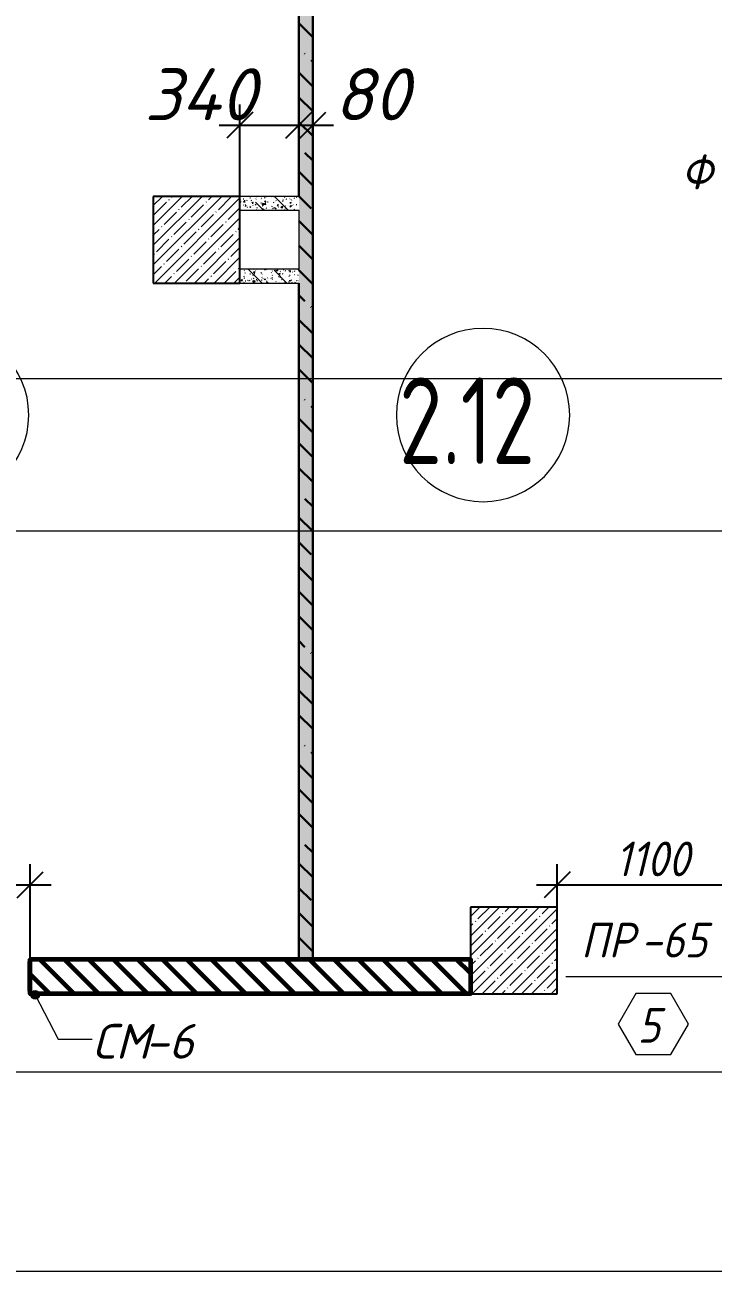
# Model space of a CAD drawing. Header units: millimetres. Extents: x 12986 to 523328, y -9759 to 30092.
# Drawn here: x 315106 to 319076, y 14234 to 21423 of the extents above; entities that cross this region are included whole.
import ezdxf

# ---------------------------------------------------------------- set-up
doc = ezdxf.new("R2010")
doc.units = ezdxf.units.MM
for name, color, linetype, lineweight in [('0) ПГП', 1, 'Continuous', 30), ('4) ПГП красный расчет', 12, 'Continuous', 30), ('5) Блок ячеистый', 160, 'Continuous', 60), ('A-ANNO-DIMS', 7, 'Continuous', 9), ('A-AREA-IDEN', 7, 'Continuous', 9), ('A-DOOR-IDEN', 7, 'Continuous', 9), ('A-GENM', 7, 'Continuous', 9), ('A-GENM-1', 7, 'Continuous', 25), ('A-GENM-IDEN', 7, 'Continuous', 9), ('A-WALL-FNSH-2', 7, 'Continuous', 5), ('A-WALL-FNSH-4', 250, 'Continuous', 13), ('A-WALL-PATT-4', 250, 'Continuous', 5), ('S-COLS-1', 7, 'Continuous', 5), ('S-COLS-2', 7, 'Continuous', 25), ('Оси-1', 7, 'Continuous', 20)]:
    doc.layers.add(name, color=color, linetype=linetype, lineweight=lineweight)
doc.styles.add('ISOCPEUR_I_2', font='isocpeui.ttf', dxfattribs={"height": 300})
doc.styles.add('ISOCPEUR_I_3', font='isocpeui.ttf', dxfattribs={"width": 0.9, "height": 200})
doc.styles.add('ISOCPEUR_I_4', font='isocpeui.ttf', dxfattribs={"width": 0.9, "height": 300})
doc.styles.add('СПДС', font='ГОСТ тип А.ttf', dxfattribs={"width": 0.9})
doc.dimstyles.new('ISO-2_0_0_9К_СРЕДНИЙ', dxfattribs={"dimscale": 304.8, "dimtxt": 199.196235, "dimasz": 0.492126, "dimexe": 0.393701, "dimexo": 0, "dimgap": 0, "dimtad": 1, "dimdec": 0, "dimzin": 0, "dimdsep": 46, "dimtxsty": 'ISOCPEUR_I_2', "dimblk1": 'OBLIQUE', "dimblk2": 'OBLIQUE', "dimsah": 1, "dimcen": 0.09, "dimdle": 0.393701, "dimazin": 0, "dimtfac": 1, "dimtdec": 4, "dimtix": 1, "dimtmove": 2, "dimatfit": 3, "dimfxl": 1, "dimtvp": 1, "dimtolj": 1, "dimtzin": 0, "dimarcsym": 2})
doc.dimstyles.new('ISO-2_0_0_9К_СРЕДНИЙ_ФОН_1', dxfattribs={"dimscale": 304.8, "dimtxt": 199.196235, "dimasz": 0.492126, "dimexe": 0.393701, "dimexo": 0, "dimgap": 0.164042, "dimtad": 1, "dimdec": 0, "dimdsep": 46, "dimtxsty": 'ISOCPEUR_I_3', "dimblk1": 'OBLIQUE', "dimblk2": 'OBLIQUE', "dimsah": 1, "dimcen": 0.09, "dimdle": 0.393701, "dimazin": 0, "dimtfac": 1, "dimtdec": 4, "dimtix": 1, "dimtmove": 0, "dimatfit": 3, "dimfxl": 1, "dimtvp": 1, "dimtfill": 1, "dimtolj": 1, "dimtzin": 0, "dimarcsym": 2})
pattern_1 = [(50, (239096.85, -2765.93), (72.873764, -6.37607), [7.62, -83.82]), (355, (239096.85, -2765.93), (-14.09699, 76.422444), [6.096, -67.056]), (100.451, (239102.924, -2766.464), (58.776964, 70.04687), [6.476, -71.236]), (46.184, (239096.85, -2745.61), (108.43142, -16.81745), [11.43, -125.73]), (96.636, (239105.89, -2747.01), (94.961, 98.97089), [9.714, -106.854]), (351.184, (239096.85, -2745.61), (94.96227, 98.97018), [9.144, -100.584]), (21, (239107.01, -2750.69), (60.64565, -40.906537), [7.62, -83.82]), (326, (239107.01, -2750.69), (24.72083, 73.67493), [6.096, -67.056]), (71.451, (239112.065, -2754.1), (85.36689, 32.768737), [6.476, -71.236]), (37.5, (239096.85, -2765.933), (1.235525, 33.8224325), [3.353, -62.89, 3.353, -64.719, -67.31]), (37.5, (239096.85, -2765.933), (1.235525, 33.8224325), [-134.315, 3.353, -63.957]), (7.5, (239096.85, -2765.933), (26.728146, 40.07255), [3.353, -35.458, 3.353, -61.366, -25.654]), (7.5, (239096.85, -2765.933), (26.728146, 40.07255), [-103.53, 3.353, -22.301]), (327.5, (239074.194, -2765.933), (54.2363175, -2.292117), [3.353, -22.047, 3.353, -75.895, -105.156]), (327.5, (239074.194, -2765.933), (54.2363175, -2.292117), [-104.648, 3.353, -101.803]), (317.5, (239064.034, -2765.933), (59.25158, 10.17014), [3.353, -29.667, 3.353, -49.276, -74.676]), (317.5, (239064.034, -2765.933), (59.25158, 10.17014), [-85.649, 3.353, -71.323])]
pattern_2 = [(135, (239096.85, -2765.93), (-142.5612, -142.5612), []), (135, (239239.41, -2765.93), (-142.5612, -142.5612), [252.016, -50.403, 3.353, -47.05])]
pattern_3 = [(45, (239096.85, -2765.93), (-57.02463, 57.02463), []), (45, (239153.876, -2765.93), (-57.02463, 57.02463), [100.806, -20.161, 3.353, -16.808])]

# ---------------------------------------------------------------- blocks, each defined once
blk = doc.blocks.new('Фахверк_СКБ_Уголок_Тип 2 - СМ-6_200х2180 h-30007491-АР1_1_Кладочный план 2 этажа')
at = {"layer": 'A-GENM-1'}
for p, q in [((125, 156), (125, 81)), ((200, 156), (125, 156)), ((131, 81), (131, 150)), ((131, 150), (200, 150)), ((200, 150), (200, 156)), ((125, 81), (131, 81)), ((131, 19), (125, 19)), ((125, 19), (125, -56)), ((131, -50), (131, 19)), ((125, -56), (200, -56)), ((200, -50), (131, -50)), ((200, -56), (200, -50))]:
    blk.add_line(p, q, dxfattribs=at)
blk = doc.blocks.new('Стойка_Влож_Полоса боковая - Полоса-27101091-АР1_1_Кладочный план 2 этажа')
at = {"layer": 'A-GENM'}
for p, q in [((-5, 85), (0, 85)), ((-5, -85), (-5, 85)), ((0, 31), (0, -31)), ((0, -85), (-5, -85))]:
    blk.add_line(p, q, dxfattribs=at)
blk = doc.blocks.new('_Oblique')
at = {"color": 0, "linetype": 'ByBlock', "lineweight": -2}
blk.add_line((-0.5, -0.5), (0.5, 0.5), dxfattribs=at)
blk = doc.blocks.new('*D2364')
at = {"layer": 'A-ANNO-DIMS', "color": 0, "lineweight": -2, "transparency": 16777216}
for p, q in [((316346.9, 20434.1), (316346.9, 20965)), ((316686.9, 20951.1), (316686.9, 20725)), ((316226.9, 20845), (316806.9, 20845))]:
    blk.add_line(p, q, dxfattribs=at)
at = {"layer": 'Defpoints', "color": 0, "transparency": 16777216}
for p in [(316686.9, 20951.1), (316686.9, 20845), (316346.9, 20434.1)]:
    blk.add_point(p, dxfattribs=at)
at = {"layer": 'A-ANNO-DIMS', "color": 0, "lineweight": -2, "transparency": 16777216, "xscale": 150, "yscale": 150, "zscale": 150, "rotation": 180}
blk.add_blockref('_Oblique', (316346.9, 20845), dxfattribs=at)
at = {"layer": 'A-ANNO-DIMS', "color": 0, "lineweight": -2, "transparency": 16777216, "xscale": 150, "yscale": 150, "zscale": 150}
blk.add_blockref('_Oblique', (316686.9, 20845), dxfattribs=at)
at = {"layer": 'A-ANNO-DIMS', "color": 0, "transparency": 16777216, "insert": (315795.7, 21173), "char_height": 300, "width": 473.474, "attachment_point": 1, "line_spacing_factor": 1.149209, "style": 'ISOCPEUR_I_2'}
blk.add_mtext('\\A1;340', dxfattribs=at)
blk = doc.blocks.new('*D2365')
at = {"layer": 'A-ANNO-DIMS', "color": 0, "lineweight": -2, "transparency": 16777216}
for p, q in [((316686.9, 20951.1), (316686.9, 20725)), ((316766.9, 20951.1), (316766.9, 20725)), ((316566.9, 20845), (316886.9, 20845))]:
    blk.add_line(p, q, dxfattribs=at)
at = {"layer": 'Defpoints', "color": 0, "transparency": 16777216}
for p in [(316686.9, 20951.1), (316766.9, 20951.1), (316766.9, 20845)]:
    blk.add_point(p, dxfattribs=at)
at = {"layer": 'A-ANNO-DIMS', "color": 0, "lineweight": -2, "transparency": 16777216, "xscale": 150, "yscale": 150, "zscale": 150, "rotation": 180}
blk.add_blockref('_Oblique', (316686.9, 20845), dxfattribs=at)
at = {"layer": 'A-ANNO-DIMS', "color": 0, "lineweight": -2, "transparency": 16777216, "xscale": 150, "yscale": 150, "zscale": 150}
blk.add_blockref('_Oblique', (316766.9, 20845), dxfattribs=at)
at = {"layer": 'A-ANNO-DIMS', "color": 0, "transparency": 16777216, "insert": (316890, 21173), "char_height": 300, "width": 303.391, "attachment_point": 1, "line_spacing_factor": 1.149209, "style": 'ISOCPEUR_I_2'}
blk.add_mtext('\\A1;80', dxfattribs=at)
blk = doc.blocks.new('AAR_СКБ_Марка_Двери_Перемычка и проем - Марка перемычки и проема-25306769-АР1_1_Кладочный план 2 этажа')
at = {"layer": 'A-DOOR-IDEN'}
for p, q in [((-5, 0), (5, 0)), ((-0.968, -0.984), (-1.986, -2.747)), ((1.067, -0.984), (-0.968, -0.984)), ((2.085, -2.747), (1.067, -0.984)), ((-1.986, -2.747), (-0.968, -4.509)), ((1.067, -4.509), (2.085, -2.747)), ((-0.968, -4.509), (1.067, -4.509))]:
    blk.add_line(p, q, dxfattribs=at)
blk = doc.blocks.new('*D2533')
at = {"layer": 'A-ANNO-DIMS', "color": 0, "lineweight": -2, "transparency": 16777216}
for p, q in [((314036.9, 16034.1), (314036.9, 16581.7)), ((315136.9, 16034.1), (315136.9, 16581.7)), ((313916.9, 16461.7), (315256.9, 16461.7))]:
    blk.add_line(p, q, dxfattribs=at)
at = {"layer": 'Defpoints', "color": 0, "transparency": 16777216}
for p in [(315136.9, 16461.7), (314036.9, 16034.1), (315136.9, 16034.1)]:
    blk.add_point(p, dxfattribs=at)
at = {"layer": 'A-ANNO-DIMS', "color": 0, "lineweight": -2, "transparency": 16777216, "xscale": 150, "yscale": 150, "zscale": 150, "rotation": 180}
blk.add_blockref('_Oblique', (314036.9, 16461.7), dxfattribs=at)
at = {"layer": 'A-ANNO-DIMS', "color": 0, "lineweight": -2, "transparency": 16777216, "xscale": 150, "yscale": 150, "zscale": 150}
blk.add_blockref('_Oblique', (315136.9, 16461.7), dxfattribs=at)
at = {"layer": 'A-ANNO-DIMS', "color": 0, "transparency": 16777216, "insert": (314586.9, 16611.7), "char_height": 200, "width": 514.846, "attachment_point": 5, "style": 'ISOCPEUR_I_3', "bg_fill": 3, "box_fill_scale": 1.1, "bg_fill_color": 256, "bg_fill_true_color": 13158600, "bg_fill_transparency": 0}
blk.add_mtext('\\A1;1100', dxfattribs=at)
blk = doc.blocks.new('*D2534')
at = {"layer": 'A-ANNO-DIMS', "color": 0, "lineweight": -2, "transparency": 16777216}
for p, q in [((318176.9, 16334.1), (318176.9, 16581.7)), ((319276.9, 16034.1), (319276.9, 16581.7)), ((318056.9, 16461.7), (319396.9, 16461.7))]:
    blk.add_line(p, q, dxfattribs=at)
at = {"layer": 'Defpoints', "color": 0, "transparency": 16777216}
for p in [(319276.9, 16461.7), (318176.9, 16334.1), (319276.9, 16034.1)]:
    blk.add_point(p, dxfattribs=at)
at = {"layer": 'A-ANNO-DIMS', "color": 0, "lineweight": -2, "transparency": 16777216, "xscale": 150, "yscale": 150, "zscale": 150, "rotation": 180}
blk.add_blockref('_Oblique', (318176.9, 16461.7), dxfattribs=at)
at = {"layer": 'A-ANNO-DIMS', "color": 0, "lineweight": -2, "transparency": 16777216, "xscale": 150, "yscale": 150, "zscale": 150}
blk.add_blockref('_Oblique', (319276.9, 16461.7), dxfattribs=at)
at = {"layer": 'A-ANNO-DIMS', "color": 0, "transparency": 16777216, "insert": (318726.9, 16611.7), "char_height": 200, "width": 514.846, "attachment_point": 5, "style": 'ISOCPEUR_I_3', "bg_fill": 3, "box_fill_scale": 1.1, "bg_fill_color": 256, "bg_fill_true_color": 13158600, "bg_fill_transparency": 0}
blk.add_mtext('\\A1;1100', dxfattribs=at)
blk = doc.blocks.new('Марка_Помещения - Номер-25198446-Объем проектирования 2 этажа')
at = {"layer": 'A-AREA-IDEN'}
for start, end in [(360, 180), (180, 360)]:
    blk.add_arc((0, 0), 2.5, start, end, dxfattribs=at)

msp = doc.modelspace()

# ---------------------------------------------------------------- hatches: boundary and pattern name
at = {"layer": '0) ПГП'}
h = msp.add_hatch(dxfattribs=at)
h.set_pattern_fill('FP_25', color=256, style=0, pattern_type=2)
h.set_pattern_definition(pattern_1)
h.paths.add_polyline_path([(316686.85081, 16034.06731), (316766.85081, 16034.06731), (316766.85081, 24134.06718), (316686.85081, 24134.06718), (316686.85081, 18754.79567)], flags=0)
h = msp.add_hatch(dxfattribs=at)
h.set_pattern_fill('FP_26', color=256, style=0, pattern_type=2)
h.set_pattern_definition(pattern_2)
h.paths.add_polyline_path([(316686.85081, 16034.06731), (316766.85081, 16034.06731), (316766.85081, 24134.06718), (316686.85081, 24134.06718), (316686.85081, 18754.79567)], flags=0)
at = {"layer": '5) Блок ячеистый'}
h = msp.add_hatch(dxfattribs=at)
h.set_pattern_fill('FP_22', color=256, style=0, pattern_type=2)
h.set_pattern_definition([(135, (239096.85, -2765.93), (-70.71068, -70.71068), [])])
h.paths.add_polyline_path([(317142.78831, 15834.06731), (317676.85081, 15834.06731), (317676.85081, 16034.06731), (315136.85081, 16034.06731), (315136.85081, 15834.06731), (315205.85081, 15834.06731)], flags=0)
h.paths.add_polyline_path([(313967.88759, 15834.06731), (314036.85081, 15834.10408), (314036.85081, 16034.06731), (313136.85081, 16034.06731), (313136.85081, 15834.06731)], flags=0)
at = {"layer": 'A-GENM-IDEN'}
h = msp.add_hatch(color=256, dxfattribs=at)
edge = h.paths.add_edge_path(flags=0)
edge.add_arc((315165.85081, 15828.06731), 25, 0, 360)
at = {"layer": 'A-WALL-PATT-4'}
h = msp.add_hatch(dxfattribs=at)
h.set_pattern_fill('FP_25', color=256, style=0, pattern_type=2)
h.set_pattern_definition(pattern_1)
h.paths.add_polyline_path([(316686.85081, 20354.06722), (316686.85081, 20434.06722), (316346.85081, 20434.06722), (316346.85081, 20354.06722)], flags=0)
h = msp.add_hatch(dxfattribs=at)
h.set_pattern_fill('FP_26', color=256, style=0, pattern_type=2)
h.set_pattern_definition(pattern_2)
h.paths.add_polyline_path([(316686.85081, 20354.06722), (316686.85081, 20434.06722), (316346.85081, 20434.06722), (316346.85081, 20354.06722)], flags=0)
h = msp.add_hatch(dxfattribs=at)
h.set_pattern_fill('FP_25', color=256, style=0, pattern_type=2)
h.set_pattern_definition(pattern_1)
h.paths.add_polyline_path([(316686.85081, 19934.06718), (316686.85081, 20014.06718), (316346.85081, 20014.06718), (316346.85081, 19934.06718)], flags=0)
h = msp.add_hatch(dxfattribs=at)
h.set_pattern_fill('FP_26', color=256, style=0, pattern_type=2)
h.set_pattern_definition(pattern_2)
h.paths.add_polyline_path([(316686.85081, 19934.06718), (316686.85081, 20014.06718), (316346.85081, 20014.06718), (316346.85081, 19934.06718)], flags=0)
at = {"layer": 'S-COLS-1'}
h = msp.add_hatch(dxfattribs=at)
h.set_pattern_fill('FP_7', color=256, style=0, pattern_type=2)
h.set_pattern_definition(pattern_3)
h.paths.add_polyline_path([(315846.85081, 19934.06718), (316346.85081, 19934.06718), (316346.85081, 20434.06718), (315846.85081, 20434.06718)], flags=0)
h = msp.add_hatch(dxfattribs=at)
h.set_pattern_fill('FP_7', color=256, style=0, pattern_type=2)
h.set_pattern_definition(pattern_3)
h.paths.add_polyline_path([(317676.85081, 15834.06731), (318176.85081, 15834.06731), (318176.85081, 16334.06731), (317676.85081, 16334.06731)], flags=0)

# ---------------------------------------------------------------- linework, layer by layer
at = {"layer": '0) ПГП'}
for p, q in [((316686.85081, 23834.06717), (316686.85081, 20434.06722)), ((316686.85081, 19934.06718), (316686.85081, 16034.06731))]:
    msp.add_line(p, q, dxfattribs=at)
at = {"layer": '4) ПГП красный расчет'}
msp.add_line((316766.85081, 16034.06731), (316766.85081, 24134.06718), dxfattribs=at)
at = {"layer": '5) Блок ячеистый'}
msp.add_lwpolyline([(315136.85081, 16034.06731), (317676.85081, 16034.06731), (317676.85081, 15834.06731), (315136.85081, 15834.06731)], close=True, dxfattribs=at)
at = {"layer": 'A-GENM-IDEN'}
for p, q in [((315165.85081, 15828.06731), (315297.60085, 15572.18521)), ((315297.60085, 15572.18521), (315495.25089, 15572.18521))]:
    msp.add_line(p, q, dxfattribs=at)
msp.add_circle((315165.85081, 15828.06731), 25, dxfattribs=at)
at = {"layer": 'A-WALL-FNSH-2'}
for p, q in [((317676.85081, 16034.06731), (315205.85081, 16034.06731)), ((317676.85081, 15834.06731), (317676.85081, 16034.06731)), ((315136.85081, 15965.06731), (315136.85081, 15903.06731)), ((315205.85081, 15834.06731), (317676.85081, 15834.06731))]:
    msp.add_line(p, q, dxfattribs=at)
at = {"layer": 'A-WALL-FNSH-4'}
for p, q in [((316686.85081, 20434.06722), (316346.85081, 20434.06722)), ((316346.85081, 20434.06722), (316346.85081, 20354.06722)), ((316346.85081, 20354.06722), (316686.85081, 20354.06722)), ((316686.85081, 20354.06722), (316686.85081, 20014.06718)), ((316686.85081, 20014.06718), (316346.85081, 20014.06718)), ((316346.85081, 20014.06718), (316346.85081, 19934.06718)), ((316346.85081, 19934.06718), (316686.85081, 19934.06718))]:
    msp.add_line(p, q, dxfattribs=at)
at = {"layer": 'S-COLS-2'}
for p, q in [((316346.85081, 20434.06718), (315846.85081, 20434.06718)), ((315846.85081, 20434.06718), (315846.85081, 19934.06718)), ((316346.85081, 19934.06718), (316346.85081, 20434.06718)), ((315846.85081, 19934.06718), (316346.85081, 19934.06718)), ((318176.85081, 16334.06731), (317676.85081, 16334.06731)), ((317676.85081, 16334.06731), (317676.85081, 15834.06731)), ((318176.85081, 15834.06731), (318176.85081, 16334.06731)), ((317676.85081, 15834.06731), (318176.85081, 15834.06731))]:
    msp.add_line(p, q, dxfattribs=at)
at = {"layer": 'Оси-1'}
for p, q in [((234936.85079, 19384.06737), (365048.47884, 19384.06737)), ((234936.85079, 18504.0673), (365048.47884, 18504.0673)), ((234936.85079, 15384.06737), (365048.47884, 15384.06737)), ((234936.85079, 14234.06737), (365048.47884, 14234.06737))]:
    msp.add_line(p, q, dxfattribs=at)

# ---------------------------------------------------------------- block references
at = {"layer": 'A-AREA-IDEN', "xscale": 199.9999999999999, "yscale": 199.9999999999999, "zscale": 199.9999999999999}
for p in [(314628.50112, 19172.27944), (317749.58063, 19172.27944)]:
    msp.add_blockref('Марка_Помещения - Номер-25198446-Объем проектирования 2 этажа', p, dxfattribs=at)
at = {"layer": 'A-DOOR-IDEN', "xscale": 99.99999999999993, "yscale": 99.99999999999993, "zscale": 99.99999999999993}
msp.add_blockref('AAR_СКБ_Марка_Двери_Перемычка и проем - Марка перемычки и проема-25306769-АР1_1_Кладочный план 2 этажа', (318726.85081, 15934.06731), dxfattribs=at)
at = {"layer": 'A-GENM'}
msp.add_blockref('Стойка_Влож_Полоса боковая - Полоса-27101091-АР1_1_Кладочный план 2 этажа', (315130.85081, 15934.06731), dxfattribs=at)
at = {"layer": 'A-GENM-1'}
msp.add_blockref('Фахверк_СКБ_Уголок_Тип 2 - СМ-6_200х2180 h-30007491-АР1_1_Кладочный план 2 этажа', (315005.85081, 15884.06731), dxfattribs=at)

# ---------------------------------------------------------------- texts
at = {"layer": 'A-AREA-IDEN', "insert": (317265.81433, 19389.39805), "char_height": 500, "width": 1212.1515, "attachment_point": 1, "style": 'СПДС'}
msp.add_mtext('2.12', dxfattribs=at)
at = {"layer": 'A-DOOR-IDEN', "insert": (318640.65228, 15751.42593), "char_height": 200, "width": 158.734125, "attachment_point": 1, "style": 'ISOCPEUR_I_2'}
msp.add_mtext('\\fISOCPEUR|b0|i1|c204|p34|;\\W.9;5', dxfattribs=at)
at = {"layer": 'A-GENM-IDEN', "char_height": 200, "attachment_point": 1, "style": 'ISOCPEUR_I_2'}
for s, insert, width in [('\\fISOCPEUR|b0|i1|c204|p34|;\\W.9;Ф', (318893.29796, 20675.03079), 230.886), ('СМ', (315495.25089, 15659.7998), 367.9745625), ('-6', (315798.86027, 15659.7998), 317.46825)]:
    msp.add_mtext(s, dxfattribs=dict(at, insert=insert, width=width))

# ---------------------------------------------------------------- dimensions: what is measured, and where the dimension line sits
at = {"layer": 'A-ANNO-DIMS'}
for base, p1, p2, override, picture, middle in [((316686.85081, 20845.0143), (316346.85081, 20434.06718), (316686.85081, 20951.08032), {"dimpost": '<>', "dimfxl": 618.79123}, '*D2364', (316032.41594, 20972.97211)), ((316766.85081, 20845.0143), (316686.85081, 20951.08032), (316766.85081, 20951.08032), {"dimpost": '<>', "dimfxl": 80}, '*D2365', (317041.72205, 20972.97211))]:
    dim = msp.add_linear_dim(base=base, p1=p1, p2=p2, dimstyle='ISO-2_0_0_9К_СРЕДНИЙ', override=override, dxfattribs=at)
    dim.commit()
    dim.dimension.update_dxf_attribs({"geometry": picture, "text_midpoint": middle, "dimtype": 160, "text_rotation": 360})

# ---------------------------------------------------------------- next in the draw order: dimensions: what is measured, and where the dimension line sits
for base, p1, p2, override, picture, middle in [((315136.85081, 16461.74536), (314036.85081, 16034.06731), (315136.85081, 16034.06731), {"dimpost": '<>', "dimfxl": 1100}, '*D2533', (314586.85081, 16611.74536)), ((319276.85081, 16461.74536), (318176.85081, 16334.06731), (319276.85081, 16034.06731), {"dimpost": '<>', "dimfxl": 1140.175425}, '*D2534', (318726.85081, 16611.74536))]:
    dim = msp.add_linear_dim(base=base, p1=p1, p2=p2, dimstyle='ISO-2_0_0_9К_СРЕДНИЙ_ФОН_1', override=override, dxfattribs=at)
    dim.commit()
    dim.dimension.update_dxf_attribs({"geometry": picture, "text_midpoint": middle})

# ---------------------------------------------------------------- next in the draw order: texts
at = {"layer": 'A-GENM-IDEN', "char_height": 200, "attachment_point": 1, "style": 'ISOCPEUR_I_4'}
for s, insert, width in [('ПР', (318314.56587, 16243.35617), 416.8775), ('-65', (318658.52421, 16243.35617), 529.11375)]:
    msp.add_mtext(s, dxfattribs=dict(at, insert=insert, width=width))

doc.saveas('drawing.dxf')
